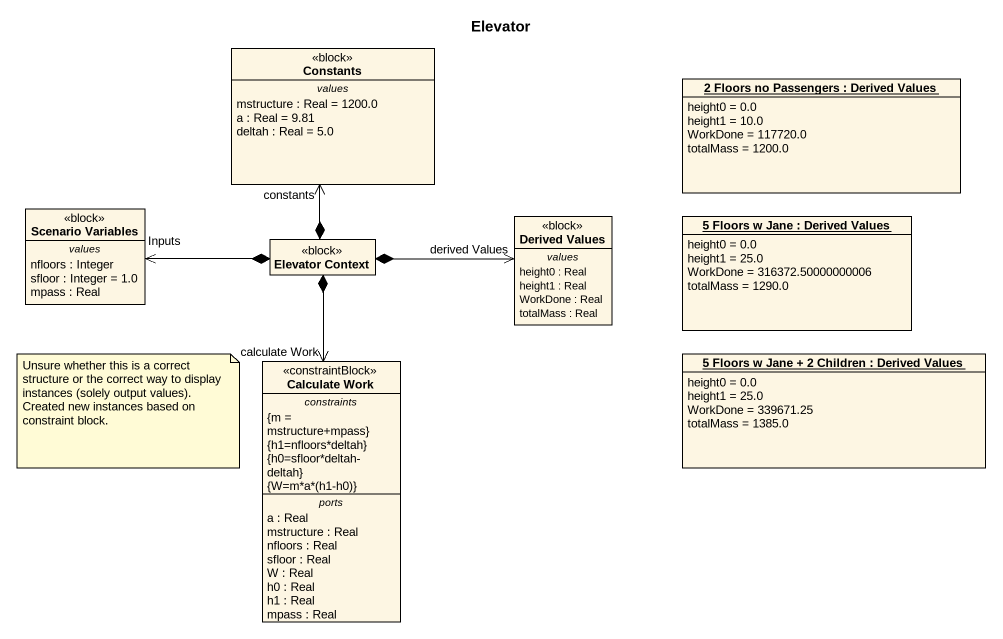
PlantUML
@startuml
title Elevator
hide circle
hide empty members
class Constants <<block>> {
  -- values --
  mstructure : Real = 1200.0
  a : Real = 9.81
  deltah : Real = 5.0
}
object "2 Floors no Passengers : Derived Values" as o2_Floors_no_Passengers {
  height0 = 0.0
  height1 = 10.0
  WorkDone = 117720.0
  totalMass = 1200.0
}
class "Scenario Variables" as Scenario_Variables <<block>> {
  -- values --
  nfloors : Integer
  sfloor : Integer = 1.0
  mpass : Real
}
class "Elevator Context" as Elevator_Context <<block>>
class "Derived Values" as Derived_Values <<block>> {
  -- values --
  height0 : Real
  height1 : Real
  WorkDone : Real
  totalMass : Real
}
object "5 Floors w Jane : Derived Values" as o5_Floors_w_Jane {
  height0 = 0.0
  height1 = 25.0
  WorkDone = 316372.50000000006
  totalMass = 1290.0
}
object "5 Floors w Jane + 2 Children : Derived Values" as o5_Floors_w_Jane_2_Children {
  height0 = 0.0
  height1 = 25.0
  WorkDone = 339671.25
  totalMass = 1385.0
}
class "Calculate Work" as Calculate_Work <<constraintBlock>> {
  -- constraints --
  {m = mstructure+mpass}
  {h1=nfloors*deltah}
  {h0=sfloor*deltah-deltah}
  {field} {W=m*a*(h1-h0)}
  -- ports --
  a : Real
  mstructure : Real
  nfloors : Real
  sfloor : Real
  W : Real
  h0 : Real
  h1 : Real
  mpass : Real
}
Elevator_Context *-up-> "constants" Constants
Elevator_Context *-left-> "Inputs" Scenario_Variables
Elevator_Context *-right-> "derived Values" Derived_Values
Elevator_Context *--> "calculate Work" Calculate_Work
note as N1
  Unsure whether this is a correct structure or the correct way to display instances (solely output values). Created new instances based on constraint block.
end note
@enduml
